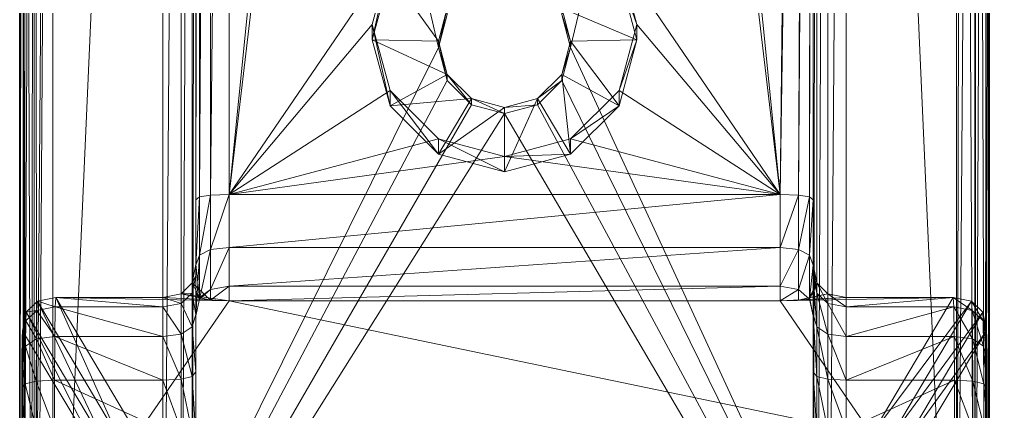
# Model space of a CAD drawing. Header units: metres. Extents: x -565 to 1231, y 366 to 1032.
# Drawn here: x -564.96 to -520.94, y 399.36 to 417.16 of the extents above; entities that cross this region are included whole.
import ezdxf

# ---------------------------------------------------------------- set-up
doc = ezdxf.new("R2010")
doc.units = ezdxf.units.M
doc.layers.add('KOV', color=7, linetype='Continuous', lineweight=13, true_color=0xe3e3e3)

# ---------------------------------------------------------------- blocks, each defined once
blk = doc.blocks.new('KOMPLEXNÍ OBJEKT_0')
at = {"layer": 'KOV'}
for points in [[(12.766, 1597.567, 369.668), (125.722, 1597.57, 374.108), (12.827, 1597.551, 377.17)], [(125.745, 1597.398, 373.275), (125.722, 1597.57, 374.108), (12.766, 1597.567, 369.668)], [(12.766, 1597.567, 369.668), (12.857, 1597.396, 369.113), (125.745, 1597.398, 373.275)], [(125.722, 1597.57, 374.108), (125.456, 1597.551, 381.103), (12.827, 1597.551, 377.17)], [(13.168, 1597.288, 377.683), (12.827, 1597.551, 377.17), (125.456, 1597.551, 381.103)], [(125.456, 1597.551, 381.103), (125.433, 1597.39, 381.936), (13.168, 1597.288, 377.683)], [(37.703, 1597.423, 353.272), (33.522, 1597.465, 356.97), (30.706, 1597.421, 353.469)], [(35.071, 1597.466, 356.929), (35.284, 1597.304, 357.757), (33.353, 1597.303, 357.808)], [(33.353, 1597.303, 357.808), (33.522, 1597.465, 356.97), (35.071, 1597.466, 356.929)], [(37.703, 1597.423, 353.272), (35.071, 1597.466, 356.929), (33.522, 1597.465, 356.97)], [(37.703, 1597.423, 353.272), (36.446, 1597.458, 356.218), (35.071, 1597.466, 356.929)], [(35.284, 1597.304, 357.757), (35.071, 1597.466, 356.929), (36.446, 1597.458, 356.218)], [(36.446, 1597.458, 356.218), (36.999, 1597.294, 356.87), (35.284, 1597.304, 357.757)], [(37.703, 1597.423, 353.272), (37.374, 1597.443, 354.977), (36.446, 1597.458, 356.218)], [(36.999, 1597.294, 356.87), (36.446, 1597.458, 356.218), (37.374, 1597.443, 354.977)], [(37.374, 1597.443, 354.977), (38.156, 1597.277, 355.323), (36.999, 1597.294, 356.87)], [(38.156, 1597.277, 355.323), (37.374, 1597.443, 354.977), (37.703, 1597.423, 353.272)], [(125.758, 1596.895, 372.776), (125.745, 1597.398, 373.275), (12.857, 1597.396, 369.113)], [(12.857, 1597.396, 369.113), (12.912, 1596.895, 368.78), (125.758, 1596.895, 372.776)], [(13.509, 1597.025, 378.195), (13.168, 1597.288, 377.683), (125.433, 1597.39, 381.936)], [(125.433, 1597.39, 381.936), (125.419, 1596.893, 382.436), (13.509, 1597.025, 378.195)], [(13.851, 1596.762, 378.707), (13.509, 1597.025, 378.195), (125.419, 1596.893, 382.436)], [(31.502, 1593.727, -2.06), (37.703, 1597.423, 353.272), (30.706, 1597.421, 353.469)], [(38.538, 1597.256, 353.345), (37.703, 1597.423, 353.272), (31.502, 1593.727, -2.06)], [(31.502, 1593.727, -2.06), (32.333, 1593.558, -2.182), (38.538, 1597.256, 353.345)], [(39.039, 1596.755, 353.388), (38.538, 1597.256, 353.345), (32.333, 1593.558, -2.182)], [(35.284, 1597.304, 357.757), (35.412, 1596.807, 358.254), (33.251, 1596.807, 358.311)], [(33.251, 1596.807, 358.311), (33.353, 1597.303, 357.808), (35.284, 1597.304, 357.757)], [(35.412, 1596.807, 358.254), (35.284, 1597.304, 357.757), (36.999, 1597.294, 356.87)], [(36.999, 1597.294, 356.87), (37.331, 1596.796, 357.261), (35.412, 1596.807, 358.254)], [(37.331, 1596.796, 357.261), (36.999, 1597.294, 356.87), (38.156, 1597.277, 355.323)], [(38.156, 1597.277, 355.323), (38.625, 1596.778, 355.531), (37.331, 1596.796, 357.261)], [(37.703, 1597.423, 353.272), (38.538, 1597.256, 353.345), (38.156, 1597.277, 355.323)], [(38.625, 1596.778, 355.531), (38.156, 1597.277, 355.323), (38.538, 1597.256, 353.345)], [(38.538, 1597.256, 353.345), (39.039, 1596.755, 353.388), (38.625, 1596.778, 355.531)], [(12.582, 1555.06, 378.663), (13.851, 1596.762, 378.707), (47.56, 1575.56, 379.884)], [(12.912, 1596.895, 368.78), (12.93, 1596.06, 368.669), (125.763, 1596.06, 372.609)], [(125.763, 1596.06, 372.609), (125.758, 1596.895, 372.776), (12.912, 1596.895, 368.78)], [(125.419, 1596.893, 382.436), (125.414, 1596.06, 382.603), (13.851, 1596.762, 378.707)], [(47.961, 1577.06, 379.898), (47.56, 1575.56, 379.884), (13.851, 1596.762, 378.707)], [(49.059, 1578.158, 379.936), (47.961, 1577.06, 379.898), (13.851, 1596.762, 378.707)], [(50.559, 1578.56, 379.989), (49.059, 1578.158, 379.936), (13.851, 1596.762, 378.707)], [(50.559, 1578.56, 379.989), (13.851, 1596.762, 378.707), (125.414, 1596.06, 382.603)], [(32.333, 1593.558, -2.182), (32.832, 1593.057, -2.255), (39.039, 1596.755, 353.388)], [(39.206, 1595.922, 353.403), (39.039, 1596.755, 353.388), (32.832, 1593.057, -2.255)], [(35.412, 1596.807, 358.254), (35.455, 1595.974, 358.42), (33.218, 1595.974, 358.478)], [(33.218, 1595.974, 358.478), (33.251, 1596.807, 358.311), (35.412, 1596.807, 358.254)], [(35.455, 1595.974, 358.42), (35.412, 1596.807, 358.254), (37.331, 1596.796, 357.261)], [(37.331, 1596.796, 357.261), (37.441, 1595.963, 357.392), (35.455, 1595.974, 358.42)], [(37.441, 1595.963, 357.392), (37.331, 1596.796, 357.261), (38.625, 1596.778, 355.531)], [(38.625, 1596.778, 355.531), (38.782, 1595.945, 355.6), (37.441, 1595.963, 357.392)], [(38.782, 1595.945, 355.6), (38.625, 1596.778, 355.531), (39.039, 1596.755, 353.388)], [(39.039, 1596.755, 353.388), (39.206, 1595.922, 353.403), (38.782, 1595.945, 355.6)], [(12.93, 1596.06, 368.669), (12.93, 1591.06, 368.669), (125.763, 1591.06, 372.609)], [(125.763, 1596.06, 372.609), (12.93, 1596.06, 368.669), (125.763, 1591.06, 372.609)], [(32.832, 1593.057, -2.255), (32.998, 1592.224, -2.28), (39.206, 1595.922, 353.403)], [(39.206, 1595.922, 353.403), (32.998, 1592.224, -2.28), (39.055, 1588.06, 344.828)], [(35.455, 1595.974, 358.42), (35.455, 1591.06, 358.42), (33.218, 1591.06, 358.478)], [(33.218, 1591.06, 358.478), (33.218, 1595.974, 358.478), (35.455, 1595.974, 358.42)], [(35.455, 1591.06, 358.42), (35.455, 1595.974, 358.42), (37.441, 1595.963, 357.392)], [(37.441, 1595.963, 357.392), (37.441, 1591.06, 357.392), (35.455, 1591.06, 358.42)], [(37.441, 1591.06, 357.392), (37.441, 1595.963, 357.392), (38.782, 1595.945, 355.6)], [(38.782, 1595.945, 355.6), (38.782, 1591.06, 355.6), (37.441, 1591.06, 357.392)], [(38.782, 1591.06, 355.6), (38.782, 1595.945, 355.6), (39.206, 1595.922, 353.403)], [(39.206, 1595.922, 353.403), (39.206, 1591.06, 353.403), (38.782, 1591.06, 355.6)], [(39.206, 1591.06, 353.403), (39.206, 1595.922, 353.403), (39.055, 1588.06, 344.828)], [(52.058, 1578.158, 380.041), (50.559, 1578.56, 379.989), (125.414, 1596.06, 382.603)], [(32.998, 1592.224, -2.28), (32.998, 1558.896, -2.28), (39.055, 1588.06, 344.828)], [(12.93, 1591.06, 368.669), (12.949, 1590.227, 368.558), (125.768, 1590.227, 372.442)], [(125.768, 1590.227, 372.442), (125.763, 1591.06, 372.609), (12.93, 1591.06, 368.669)], [(35.455, 1591.06, 358.42), (35.497, 1590.227, 358.585), (33.184, 1590.227, 358.646)], [(33.184, 1590.227, 358.646), (33.218, 1591.06, 358.478), (35.455, 1591.06, 358.42)], [(35.497, 1590.227, 358.585), (35.455, 1591.06, 358.42), (37.441, 1591.06, 357.392)], [(37.441, 1591.06, 357.392), (37.552, 1590.227, 357.522), (35.497, 1590.227, 358.585)], [(37.552, 1590.227, 357.522), (37.441, 1591.06, 357.392), (38.782, 1591.06, 355.6)], [(38.782, 1591.06, 355.6), (38.938, 1590.227, 355.669), (37.552, 1590.227, 357.522)], [(38.938, 1590.227, 355.669), (38.782, 1591.06, 355.6), (39.206, 1591.06, 353.403)], [(39.206, 1591.06, 353.403), (39.373, 1590.227, 353.417), (38.938, 1590.227, 355.669)], [(39.373, 1590.227, 353.417), (39.206, 1591.06, 353.403), (39.055, 1588.06, 344.828)], [(12.949, 1590.227, 368.558), (13.003, 1589.727, 368.224), (125.782, 1589.727, 371.943)], [(125.782, 1589.727, 371.943), (125.768, 1590.227, 372.442), (12.949, 1590.227, 368.558)], [(35.497, 1590.227, 358.585), (35.625, 1589.727, 359.082), (33.082, 1589.727, 359.149)], [(33.082, 1589.727, 359.149), (33.184, 1590.227, 358.646), (35.497, 1590.227, 358.585)], [(35.625, 1589.727, 359.082), (35.497, 1590.227, 358.585), (37.552, 1590.227, 357.522)], [(37.552, 1590.227, 357.522), (37.884, 1589.727, 357.913), (35.625, 1589.727, 359.082)], [(37.884, 1589.727, 357.913), (37.552, 1590.227, 357.522), (38.938, 1590.227, 355.669)], [(38.938, 1590.227, 355.669), (39.407, 1589.727, 355.876), (37.884, 1589.727, 357.913)], [(39.407, 1589.727, 355.876), (38.938, 1590.227, 355.669), (39.373, 1590.227, 353.417)], [(39.055, 1588.06, 344.828), (39.095, 1588.893, 345.103), (39.373, 1590.227, 353.417)], [(39.874, 1589.727, 353.461), (39.373, 1590.227, 353.417), (39.095, 1588.893, 345.103)], [(39.373, 1590.227, 353.417), (39.874, 1589.727, 353.461), (39.407, 1589.727, 355.876)], [(13.003, 1589.727, 368.224), (13.095, 1589.56, 367.669), (125.805, 1589.56, 371.109)], [(125.805, 1589.56, 371.109), (125.782, 1589.727, 371.943), (13.003, 1589.727, 368.224)], [(13.095, 1589.56, 367.669), (32.913, 1589.56, 359.987), (35.838, 1589.56, 359.91)], [(125.805, 1589.56, 371.109), (13.095, 1589.56, 367.669), (35.838, 1589.56, 359.91)], [(35.625, 1589.727, 359.082), (35.838, 1589.56, 359.91), (32.913, 1589.56, 359.987)], [(32.913, 1589.56, 359.987), (33.082, 1589.727, 359.149), (35.625, 1589.727, 359.082)], [(35.838, 1589.56, 359.91), (35.625, 1589.727, 359.082), (37.884, 1589.727, 357.913)], [(37.884, 1589.727, 357.913), (38.437, 1589.56, 358.566), (35.838, 1589.56, 359.91)], [(125.805, 1589.56, 371.109), (35.838, 1589.56, 359.91), (38.437, 1589.56, 358.566)], [(38.437, 1589.56, 358.566), (37.884, 1589.727, 357.913), (39.407, 1589.727, 355.876)], [(40.708, 1589.56, 353.533), (39.415, 1589.56, 347.306), (38.383, 1589.56, 348.015)], [(40.708, 1589.56, 353.533), (38.383, 1589.56, 348.015), (40.682, 1589.56, 350.354)], [(39.128, 1589.393, 347.585), (38.383, 1589.56, 348.015), (39.415, 1589.56, 347.306)], [(41.125, 1589.393, 349.616), (40.682, 1589.56, 350.354), (38.383, 1589.56, 348.015)], [(38.383, 1589.56, 348.015), (39.128, 1589.393, 347.585), (41.125, 1589.393, 349.616)], [(39.407, 1589.727, 355.876), (40.189, 1589.56, 356.222), (38.437, 1589.56, 358.566)], [(125.805, 1589.56, 371.109), (38.437, 1589.56, 358.566), (40.189, 1589.56, 356.222)], [(39.095, 1588.893, 345.103), (39.215, 1589.393, 345.929), (39.874, 1589.727, 353.461)], [(39.415, 1589.56, 347.306), (39.215, 1589.393, 345.929), (39.128, 1589.393, 347.585)], [(40.708, 1589.56, 353.533), (39.874, 1589.727, 353.461), (39.215, 1589.393, 345.929)], [(39.215, 1589.393, 345.929), (39.415, 1589.56, 347.306), (40.708, 1589.56, 353.533)], [(40.189, 1589.56, 356.222), (39.407, 1589.727, 355.876), (39.874, 1589.727, 353.461)], [(39.874, 1589.727, 353.461), (40.708, 1589.56, 353.533), (40.189, 1589.56, 356.222)], [(40.189, 1589.56, 356.222), (40.708, 1589.56, 353.533), (43.637, 1589.56, 351.23)], [(125.805, 1589.56, 371.109), (40.189, 1589.56, 356.222), (43.637, 1589.56, 351.23)], [(40.708, 1589.56, 353.533), (40.682, 1589.56, 350.354), (43.637, 1589.56, 351.23)], [(43.772, 1589.393, 350.401), (43.637, 1589.56, 351.23), (40.682, 1589.56, 350.354)], [(40.682, 1589.56, 350.354), (41.125, 1589.393, 349.616), (43.772, 1589.393, 350.401)], [(125.805, 1589.56, 371.109), (43.637, 1589.56, 351.23), (126.42, 1589.56, 354.121)], [(126.443, 1589.393, 353.288), (126.42, 1589.56, 354.121), (43.637, 1589.56, 351.23)], [(43.637, 1589.56, 351.23), (43.772, 1589.393, 350.401), (126.443, 1589.393, 353.288)], [(39.215, 1589.393, 345.929), (39.095, 1588.893, 345.103), (39.576, 1588.893, 347.326)], [(39.576, 1588.893, 347.326), (39.128, 1589.393, 347.585), (39.215, 1589.393, 345.929)], [(41.391, 1588.893, 349.174), (41.125, 1589.393, 349.616), (39.128, 1589.393, 347.585)], [(39.128, 1589.393, 347.585), (39.576, 1588.893, 347.326), (41.391, 1588.893, 349.174)], [(43.853, 1588.893, 349.903), (43.772, 1589.393, 350.401), (41.125, 1589.393, 349.616)], [(41.125, 1589.393, 349.616), (41.391, 1588.893, 349.174), (43.853, 1588.893, 349.903)], [(126.457, 1588.893, 352.788), (126.443, 1589.393, 353.288), (43.772, 1589.393, 350.401)], [(43.772, 1589.393, 350.401), (43.853, 1588.893, 349.903), (126.457, 1588.893, 352.788)], [(39.095, 1588.893, 345.103), (39.055, 1588.06, 344.828), (39.725, 1588.06, 347.24)], [(39.725, 1588.06, 347.24), (39.576, 1588.893, 347.326), (39.095, 1588.893, 345.103)], [(41.48, 1588.06, 349.026), (41.391, 1588.893, 349.174), (39.576, 1588.893, 347.326)], [(39.576, 1588.893, 347.326), (39.725, 1588.06, 347.24), (41.48, 1588.06, 349.026)], [(43.88, 1588.06, 349.737), (43.853, 1588.893, 349.903), (41.391, 1588.893, 349.174)], [(41.391, 1588.893, 349.174), (41.48, 1588.06, 349.026), (43.88, 1588.06, 349.737)], [(126.461, 1588.06, 352.621), (126.457, 1588.893, 352.788), (43.853, 1588.893, 349.903)], [(43.853, 1588.893, 349.903), (43.88, 1588.06, 349.737), (126.461, 1588.06, 352.621)], [(32.998, 1558.896, -2.28), (39.055, 1563.06, 344.828), (39.055, 1588.06, 344.828)], [(39.055, 1588.06, 344.828), (39.055, 1563.06, 344.828), (39.725, 1563.06, 347.24)], [(39.725, 1563.06, 347.24), (39.725, 1588.06, 347.24), (39.055, 1588.06, 344.828)], [(41.48, 1563.06, 349.026), (41.48, 1588.06, 349.026), (39.725, 1588.06, 347.24)], [(39.725, 1588.06, 347.24), (39.725, 1563.06, 347.24), (41.48, 1563.06, 349.026)], [(41.48, 1588.06, 349.026), (41.48, 1563.06, 349.026), (43.88, 1563.06, 349.737)], [(43.88, 1563.06, 349.737), (43.88, 1588.06, 349.737), (41.48, 1588.06, 349.026)], [(43.88, 1588.06, 349.737), (43.88, 1563.06, 349.737), (45.609, 1575.56, 349.798)], [(43.88, 1588.06, 349.737), (45.609, 1575.56, 349.798), (46.412, 1578.56, 349.826)], [(43.88, 1588.06, 349.737), (46.412, 1578.56, 349.826), (48.607, 1580.755, 349.902)], [(43.88, 1588.06, 349.737), (48.607, 1580.755, 349.902), (51.605, 1581.56, 350.007)], [(43.88, 1588.06, 349.737), (51.605, 1581.56, 350.007), (54.603, 1580.755, 350.112)], [(43.88, 1588.06, 349.737), (54.603, 1580.755, 350.112), (105.573, 1580.755, 351.892)], [(43.88, 1588.06, 349.737), (105.573, 1580.755, 351.892), (108.57, 1581.56, 351.996)], [(126.461, 1588.06, 352.621), (43.88, 1588.06, 349.737), (108.57, 1581.56, 351.996)], [(51.605, 1581.56, 350.007), (48.607, 1580.755, 349.902), (47.909, 1580.755, 369.89)], [(47.909, 1580.755, 369.89), (50.907, 1581.56, 369.995), (51.605, 1581.56, 350.007)], [(50.907, 1581.56, 369.995), (47.909, 1580.755, 369.89), (49.338, 1578.158, 371.941)], [(49.338, 1578.158, 371.941), (50.837, 1578.56, 371.994), (50.907, 1581.56, 369.995)], [(53.905, 1580.755, 370.1), (50.907, 1581.56, 369.995), (50.837, 1578.56, 371.994)], [(50.907, 1581.56, 369.995), (53.905, 1580.755, 370.1), (54.603, 1580.755, 350.112)], [(54.603, 1580.755, 350.112), (51.605, 1581.56, 350.007), (50.907, 1581.56, 369.995)], [(45.714, 1578.56, 369.814), (47.909, 1580.755, 369.89), (48.607, 1580.755, 349.902)], [(48.607, 1580.755, 349.902), (46.412, 1578.56, 349.826), (45.714, 1578.56, 369.814)], [(47.909, 1580.755, 369.89), (45.714, 1578.56, 369.814), (48.241, 1577.06, 371.903)], [(48.241, 1577.06, 371.903), (49.338, 1578.158, 371.941), (47.909, 1580.755, 369.89)], [(50.837, 1578.56, 371.994), (52.336, 1578.158, 372.046), (53.905, 1580.755, 370.1)], [(46.412, 1578.56, 349.826), (45.609, 1575.56, 349.798), (44.911, 1575.56, 369.785)], [(44.911, 1575.56, 369.785), (45.714, 1578.56, 369.814), (46.412, 1578.56, 349.826)], [(45.714, 1578.56, 369.814), (44.911, 1575.56, 369.785), (47.839, 1575.56, 371.889)], [(47.839, 1575.56, 371.889), (48.241, 1577.06, 371.903), (45.714, 1578.56, 369.814)], [(50.837, 1578.56, 371.994), (49.338, 1578.158, 371.941), (49.059, 1578.158, 379.936)], [(49.059, 1578.158, 379.936), (50.559, 1578.56, 379.989), (50.837, 1578.56, 371.994)], [(50.559, 1578.56, 379.989), (52.058, 1578.158, 380.041), (52.336, 1578.158, 372.046)], [(52.336, 1578.158, 372.046), (50.837, 1578.56, 371.994), (50.559, 1578.56, 379.989)], [(47.961, 1577.06, 379.898), (49.059, 1578.158, 379.936), (49.338, 1578.158, 371.941)], [(49.338, 1578.158, 371.941), (48.241, 1577.06, 371.903), (47.961, 1577.06, 379.898)], [(48.241, 1577.06, 371.903), (47.839, 1575.56, 371.889), (47.56, 1575.56, 379.884)], [(47.56, 1575.56, 379.884), (47.961, 1577.06, 379.898), (48.241, 1577.06, 371.903)], [(12.582, 1555.06, 378.663), (47.56, 1575.56, 379.884), (47.961, 1574.06, 379.898)], [(43.88, 1563.06, 349.737), (46.412, 1572.56, 349.826), (45.609, 1575.56, 349.798)], [(45.714, 1572.56, 369.814), (44.911, 1575.56, 369.785), (45.609, 1575.56, 349.798)], [(48.241, 1574.06, 371.903), (47.839, 1575.56, 371.889), (44.911, 1575.56, 369.785)], [(44.911, 1575.56, 369.785), (45.714, 1572.56, 369.814), (48.241, 1574.06, 371.903)], [(45.609, 1575.56, 349.798), (46.412, 1572.56, 349.826), (45.714, 1572.56, 369.814)], [(47.961, 1574.06, 379.898), (47.56, 1575.56, 379.884), (47.839, 1575.56, 371.889)], [(47.839, 1575.56, 371.889), (48.241, 1574.06, 371.903), (47.961, 1574.06, 379.898)], [(12.582, 1555.06, 378.663), (47.961, 1574.06, 379.898), (49.059, 1572.961, 379.936)], [(49.338, 1572.961, 371.941), (48.241, 1574.06, 371.903), (45.714, 1572.56, 369.814)], [(49.059, 1572.961, 379.936), (47.961, 1574.06, 379.898), (48.241, 1574.06, 371.903)], [(48.241, 1574.06, 371.903), (49.338, 1572.961, 371.941), (49.059, 1572.961, 379.936)], [(12.582, 1555.06, 378.663), (49.059, 1572.961, 379.936), (50.559, 1572.56, 379.989)], [(45.714, 1572.56, 369.814), (47.909, 1570.364, 369.89), (49.338, 1572.961, 371.941)], [(50.837, 1572.56, 371.994), (49.338, 1572.961, 371.941), (47.909, 1570.364, 369.89)], [(50.559, 1572.56, 379.989), (49.059, 1572.961, 379.936), (49.338, 1572.961, 371.941)], [(49.338, 1572.961, 371.941), (50.837, 1572.56, 371.994), (50.559, 1572.56, 379.989)], [(52.058, 1572.961, 380.041), (50.559, 1572.56, 379.989), (50.837, 1572.56, 371.994)], [(124.574, 1554.802, 382.573), (50.559, 1572.56, 379.989), (52.058, 1572.961, 380.041)], [(52.336, 1572.961, 372.046), (50.837, 1572.56, 371.994), (50.907, 1569.56, 369.995)], [(50.837, 1572.56, 371.994), (52.336, 1572.961, 372.046), (52.058, 1572.961, 380.041)], [(50.907, 1569.56, 369.995), (53.905, 1570.364, 370.1), (52.336, 1572.961, 372.046)], [(124.574, 1554.802, 382.573), (12.582, 1555.06, 378.663), (50.559, 1572.56, 379.989)], [(43.88, 1563.06, 349.737), (48.607, 1570.364, 349.902), (46.412, 1572.56, 349.826)], [(47.909, 1570.364, 369.89), (45.714, 1572.56, 369.814), (46.412, 1572.56, 349.826)], [(46.412, 1572.56, 349.826), (48.607, 1570.364, 349.902), (47.909, 1570.364, 369.89)], [(47.909, 1570.364, 369.89), (50.907, 1569.56, 369.995), (50.837, 1572.56, 371.994)], [(43.88, 1563.06, 349.737), (108.57, 1569.56, 351.996), (105.573, 1570.364, 351.892)], [(43.88, 1563.06, 349.737), (105.573, 1570.364, 351.892), (54.603, 1570.364, 350.112)], [(43.88, 1563.06, 349.737), (54.603, 1570.364, 350.112), (51.605, 1569.56, 350.007)], [(43.88, 1563.06, 349.737), (51.605, 1569.56, 350.007), (48.607, 1570.364, 349.902)], [(50.907, 1569.56, 369.995), (47.909, 1570.364, 369.89), (48.607, 1570.364, 349.902)], [(48.607, 1570.364, 349.902), (51.605, 1569.56, 350.007), (50.907, 1569.56, 369.995)], [(53.905, 1570.364, 370.1), (50.907, 1569.56, 369.995), (51.605, 1569.56, 350.007)], [(51.605, 1569.56, 350.007), (54.603, 1570.364, 350.112), (53.905, 1570.364, 370.1)], [(43.88, 1563.06, 349.737), (125.093, 1562.172, 352.573), (108.57, 1569.56, 351.996)], [(32.998, 1558.896, -2.28), (39.206, 1555.198, 353.403), (39.055, 1563.06, 344.828)], [(39.206, 1555.198, 353.403), (39.206, 1560.06, 353.403), (39.055, 1563.06, 344.828)], [(39.576, 1562.227, 347.326), (39.725, 1563.06, 347.24), (39.055, 1563.06, 344.828)], [(39.055, 1563.06, 344.828), (39.095, 1562.227, 345.103), (39.576, 1562.227, 347.326)], [(39.095, 1562.227, 345.103), (39.055, 1563.06, 344.828), (39.206, 1560.06, 353.403)], [(39.725, 1563.06, 347.24), (39.576, 1562.227, 347.326), (41.391, 1562.227, 349.174)], [(41.391, 1562.227, 349.174), (41.48, 1563.06, 349.026), (39.725, 1563.06, 347.24)], [(41.48, 1563.06, 349.026), (41.391, 1562.227, 349.174), (43.853, 1562.227, 349.903)], [(43.853, 1562.227, 349.903), (43.88, 1563.06, 349.737), (41.48, 1563.06, 349.026)], [(43.88, 1563.06, 349.737), (43.853, 1562.227, 349.903), (125.849, 1561.832, 352.767)], [(125.849, 1561.832, 352.767), (125.093, 1562.172, 352.573), (43.88, 1563.06, 349.737)], [(39.128, 1561.727, 347.585), (39.576, 1562.227, 347.326), (39.095, 1562.227, 345.103)], [(39.095, 1562.227, 345.103), (39.215, 1561.727, 345.929), (39.128, 1561.727, 347.585)], [(39.215, 1561.727, 345.929), (39.095, 1562.227, 345.103), (39.373, 1560.894, 353.417)], [(39.206, 1560.06, 353.403), (39.373, 1560.894, 353.417), (39.095, 1562.227, 345.103)], [(39.576, 1562.227, 347.326), (39.128, 1561.727, 347.585), (41.125, 1561.727, 349.616)], [(41.125, 1561.727, 349.616), (41.391, 1562.227, 349.174), (39.576, 1562.227, 347.326)], [(41.391, 1562.227, 349.174), (41.125, 1561.727, 349.616), (43.772, 1561.727, 350.401)], [(43.772, 1561.727, 350.401), (43.853, 1562.227, 349.903), (41.391, 1562.227, 349.174)], [(43.853, 1562.227, 349.903), (43.772, 1561.727, 350.401), (126.291, 1561.628, 353.282)], [(126.291, 1561.628, 353.282), (125.849, 1561.832, 352.767), (43.853, 1562.227, 349.903)], [(13.003, 1561.394, 368.224), (12.949, 1560.894, 368.558), (125.768, 1560.894, 372.442)], [(13.095, 1561.56, 367.669), (13.003, 1561.394, 368.224), (125.782, 1561.394, 371.943)], [(125.768, 1560.894, 372.442), (125.782, 1561.394, 371.943), (13.003, 1561.394, 368.224)], [(125.782, 1561.394, 371.943), (125.805, 1561.56, 371.109), (13.095, 1561.56, 367.669)], [(33.082, 1561.394, 359.149), (32.913, 1561.56, 359.987), (35.838, 1561.56, 359.91)], [(35.838, 1561.56, 359.91), (35.625, 1561.394, 359.082), (33.082, 1561.394, 359.149)], [(33.184, 1560.894, 358.646), (33.082, 1561.394, 359.149), (35.625, 1561.394, 359.082)], [(35.625, 1561.394, 359.082), (35.497, 1560.894, 358.585), (33.184, 1560.894, 358.646)], [(35.497, 1560.894, 358.585), (35.625, 1561.394, 359.082), (37.884, 1561.394, 357.913)], [(37.884, 1561.394, 357.913), (37.552, 1560.894, 357.522), (35.497, 1560.894, 358.585)], [(35.625, 1561.394, 359.082), (35.838, 1561.56, 359.91), (38.437, 1561.56, 358.566)], [(38.437, 1561.56, 358.566), (37.884, 1561.394, 357.913), (35.625, 1561.394, 359.082)], [(37.552, 1560.894, 357.522), (37.884, 1561.394, 357.913), (39.407, 1561.394, 355.876)], [(39.407, 1561.394, 355.876), (38.938, 1560.894, 355.669), (37.552, 1560.894, 357.522)], [(37.884, 1561.394, 357.913), (38.437, 1561.56, 358.566), (40.189, 1561.56, 356.222)], [(40.189, 1561.56, 356.222), (39.407, 1561.394, 355.876), (37.884, 1561.394, 357.913)], [(38.383, 1561.56, 348.015), (39.128, 1561.727, 347.585), (39.215, 1561.727, 345.929)], [(39.215, 1561.727, 345.929), (39.415, 1561.56, 347.306), (38.383, 1561.56, 348.015)], [(39.128, 1561.727, 347.585), (38.383, 1561.56, 348.015), (40.682, 1561.56, 350.354)], [(38.938, 1560.894, 355.669), (39.407, 1561.394, 355.876), (39.874, 1561.394, 353.461)], [(39.874, 1561.394, 353.461), (39.373, 1560.894, 353.417), (38.938, 1560.894, 355.669)], [(40.682, 1561.56, 350.354), (41.125, 1561.727, 349.616), (39.128, 1561.727, 347.585)], [(39.415, 1561.56, 347.306), (39.215, 1561.727, 345.929), (39.874, 1561.394, 353.461)], [(39.373, 1560.894, 353.417), (39.874, 1561.394, 353.461), (39.215, 1561.727, 345.929)], [(39.407, 1561.394, 355.876), (40.189, 1561.56, 356.222), (40.708, 1561.56, 353.533)], [(40.708, 1561.56, 353.533), (39.874, 1561.394, 353.461), (39.407, 1561.394, 355.876)], [(39.874, 1561.394, 353.461), (40.708, 1561.56, 353.533), (39.415, 1561.56, 347.306)], [(41.125, 1561.727, 349.616), (40.682, 1561.56, 350.354), (43.637, 1561.56, 351.23)], [(43.637, 1561.56, 351.23), (43.772, 1561.727, 350.401), (41.125, 1561.727, 349.616)], [(43.772, 1561.727, 350.401), (43.637, 1561.56, 351.23), (126.42, 1561.56, 354.121)], [(126.42, 1561.56, 354.121), (126.291, 1561.628, 353.282), (43.772, 1561.727, 350.401)], [(12.949, 1560.894, 368.558), (12.93, 1560.06, 368.669), (125.763, 1560.06, 372.609)], [(125.763, 1560.06, 372.609), (125.768, 1560.894, 372.442), (12.949, 1560.894, 368.558)], [(33.218, 1560.06, 358.478), (33.184, 1560.894, 358.646), (35.497, 1560.894, 358.585)], [(35.497, 1560.894, 358.585), (35.455, 1560.06, 358.42), (33.218, 1560.06, 358.478)], [(35.455, 1560.06, 358.42), (35.497, 1560.894, 358.585), (37.552, 1560.894, 357.522)], [(37.552, 1560.894, 357.522), (37.441, 1560.06, 357.392), (35.455, 1560.06, 358.42)], [(37.441, 1560.06, 357.392), (37.552, 1560.894, 357.522), (38.938, 1560.894, 355.669)], [(38.938, 1560.894, 355.669), (38.782, 1560.06, 355.6), (37.441, 1560.06, 357.392)], [(38.782, 1560.06, 355.6), (38.938, 1560.894, 355.669), (39.373, 1560.894, 353.417)], [(39.373, 1560.894, 353.417), (39.206, 1560.06, 353.403), (38.782, 1560.06, 355.6)], [(12.93, 1555.06, 368.669), (125.763, 1555.06, 372.609), (125.763, 1560.06, 372.609)], [(12.93, 1560.06, 368.669), (12.93, 1555.06, 368.669), (125.763, 1560.06, 372.609)], [(35.455, 1555.145, 358.42), (33.218, 1555.145, 358.478), (33.218, 1560.06, 358.478)], [(33.218, 1560.06, 358.478), (35.455, 1560.06, 358.42), (35.455, 1555.145, 358.42)], [(35.455, 1560.06, 358.42), (37.441, 1560.06, 357.392), (37.441, 1555.156, 357.392)], [(37.441, 1555.156, 357.392), (35.455, 1555.145, 358.42), (35.455, 1560.06, 358.42)], [(38.782, 1555.175, 355.6), (37.441, 1555.156, 357.392), (37.441, 1560.06, 357.392)], [(37.441, 1560.06, 357.392), (38.782, 1560.06, 355.6), (38.782, 1555.175, 355.6)], [(39.206, 1555.198, 353.403), (38.782, 1555.175, 355.6), (38.782, 1560.06, 355.6)], [(38.782, 1560.06, 355.6), (39.206, 1560.06, 353.403), (39.206, 1555.198, 353.403)], [(32.998, 1558.896, -2.28), (32.832, 1558.062, -2.255), (39.039, 1554.365, 353.388)], [(39.039, 1554.365, 353.388), (39.206, 1555.198, 353.403), (32.998, 1558.896, -2.28)], [(32.832, 1558.062, -2.255), (32.333, 1557.562, -2.182), (38.538, 1553.864, 353.345)], [(38.538, 1553.864, 353.345), (39.039, 1554.365, 353.388), (32.832, 1558.062, -2.255)], [(37.703, 1553.697, 353.272), (31.502, 1557.393, -2.06), (30.706, 1553.698, 353.468)], [(32.333, 1557.562, -2.182), (31.502, 1557.393, -2.06), (37.703, 1553.697, 353.272)], [(37.703, 1553.697, 353.272), (38.538, 1553.864, 353.345), (32.333, 1557.562, -2.182)], [(39.206, 1555.198, 353.403), (39.039, 1554.365, 353.388), (38.625, 1554.342, 355.531)], [(38.625, 1554.342, 355.531), (38.782, 1555.175, 355.6), (39.206, 1555.198, 353.403)], [(12.609, 1554.228, 378.497), (12.582, 1555.06, 378.663), (124.574, 1554.802, 382.573)], [(124.574, 1554.802, 382.573), (125.045, 1554.113, 382.423), (12.609, 1554.228, 378.497)], [(12.93, 1555.06, 368.669), (12.912, 1554.226, 368.78), (125.758, 1554.226, 372.776)], [(125.758, 1554.226, 372.776), (125.763, 1555.06, 372.609), (12.93, 1555.06, 368.669)], [(33.251, 1554.313, 358.311), (33.218, 1555.145, 358.478), (35.455, 1555.145, 358.42)], [(35.455, 1555.145, 358.42), (35.412, 1554.313, 358.254), (33.251, 1554.313, 358.311)], [(37.441, 1555.156, 357.392), (37.331, 1554.323, 357.261), (35.412, 1554.313, 358.254)], [(35.412, 1554.313, 358.254), (35.455, 1555.145, 358.42), (37.441, 1555.156, 357.392)], [(38.782, 1555.175, 355.6), (38.625, 1554.342, 355.531), (37.331, 1554.323, 357.261)], [(37.331, 1554.323, 357.261), (37.441, 1555.156, 357.392), (38.782, 1555.175, 355.6)], [(33.353, 1553.816, 357.808), (33.251, 1554.313, 358.311), (35.412, 1554.313, 358.254)], [(35.412, 1554.313, 358.254), (35.284, 1553.816, 357.757), (33.353, 1553.816, 357.808)], [(37.331, 1554.323, 357.261), (36.999, 1553.825, 356.87), (35.284, 1553.816, 357.757)], [(35.284, 1553.816, 357.757), (35.412, 1554.313, 358.254), (37.331, 1554.323, 357.261)], [(38.625, 1554.342, 355.531), (38.156, 1553.842, 355.323), (36.999, 1553.825, 356.87)], [(36.999, 1553.825, 356.87), (37.331, 1554.323, 357.261), (38.625, 1554.342, 355.531)], [(39.039, 1554.365, 353.388), (38.538, 1553.864, 353.345), (38.156, 1553.842, 355.323)], [(38.156, 1553.842, 355.323), (38.625, 1554.342, 355.531), (39.039, 1554.365, 353.388)], [(12.69, 1553.731, 377.999), (12.609, 1554.228, 378.497), (125.045, 1554.113, 382.423)], [(125.045, 1554.113, 382.423), (125.339, 1553.702, 381.933), (12.69, 1553.731, 377.999)], [(12.912, 1554.226, 368.78), (12.857, 1553.724, 369.113), (125.745, 1553.722, 373.275)], [(125.745, 1553.722, 373.275), (125.758, 1554.226, 372.776), (12.912, 1554.226, 368.78)], [(38.538, 1553.864, 353.345), (37.703, 1553.697, 353.272), (37.374, 1553.677, 354.977)], [(37.374, 1553.677, 354.977), (38.156, 1553.842, 355.323), (38.538, 1553.864, 353.345)], [(12.827, 1553.569, 377.17), (12.69, 1553.731, 377.999), (125.339, 1553.702, 381.933)], [(12.857, 1553.724, 369.113), (12.766, 1553.554, 369.668), (125.722, 1553.551, 374.108)], [(12.827, 1553.569, 377.17), (125.722, 1553.551, 374.108), (12.766, 1553.554, 369.668)], [(125.339, 1553.702, 381.933), (125.456, 1553.569, 381.103), (12.827, 1553.569, 377.17)], [(12.827, 1553.569, 377.17), (125.456, 1553.569, 381.103), (125.722, 1553.551, 374.108)], [(125.722, 1553.551, 374.108), (125.745, 1553.722, 373.275), (12.857, 1553.724, 369.113)], [(37.703, 1553.697, 353.272), (30.706, 1553.698, 353.468), (33.522, 1553.655, 356.97)], [(33.522, 1553.655, 356.97), (33.353, 1553.816, 357.808), (35.284, 1553.816, 357.757)], [(35.284, 1553.816, 357.757), (35.071, 1553.654, 356.929), (33.522, 1553.655, 356.97)], [(37.703, 1553.697, 353.272), (33.522, 1553.655, 356.97), (35.071, 1553.654, 356.929)], [(36.999, 1553.825, 356.87), (36.446, 1553.662, 356.218), (35.071, 1553.654, 356.929)], [(35.071, 1553.654, 356.929), (35.284, 1553.816, 357.757), (36.999, 1553.825, 356.87)], [(37.703, 1553.697, 353.272), (35.071, 1553.654, 356.929), (36.446, 1553.662, 356.218)], [(38.156, 1553.842, 355.323), (37.374, 1553.677, 354.977), (36.446, 1553.662, 356.218)], [(36.446, 1553.662, 356.218), (36.999, 1553.825, 356.87), (38.156, 1553.842, 355.323)], [(37.374, 1553.677, 354.977), (37.703, 1553.697, 353.272), (36.446, 1553.662, 356.218)]]:
    blk.add_3dface(points, dxfattribs=at)

msp = doc.modelspace()

# ---------------------------------------------------------------- block references
at = {"rotation": 89.99999999999999}
msp.add_blockref('KOMPLEXNÍ OBJEKT_0', (1032.607, 365.333), dxfattribs=at)

doc.saveas('drawing.dxf')
